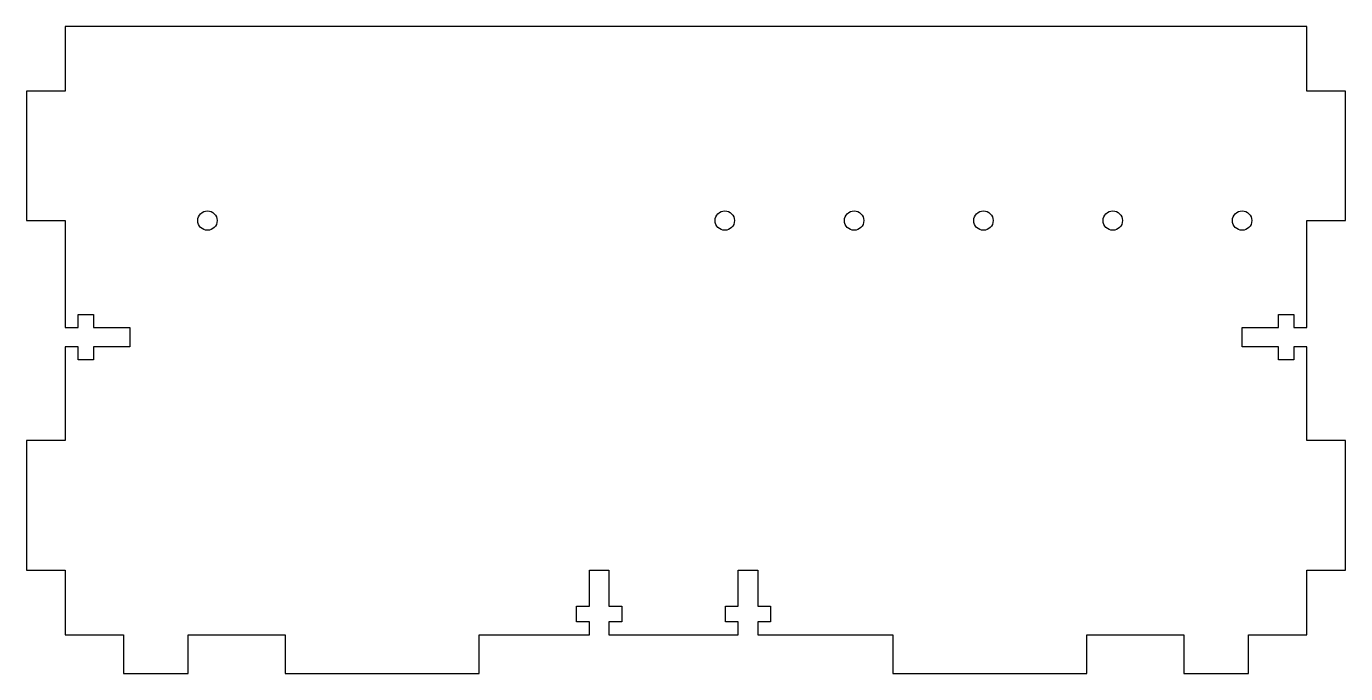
# Model space of a CAD drawing. Header units: millimetres. Extents: x -106 to 98, y -3 to 97.
import ezdxf

# ---------------------------------------------------------------- set-up
doc = ezdxf.new("R2010")
doc.units = ezdxf.units.MM

msp = doc.modelspace()

# ---------------------------------------------------------------- linework, layer by layer
msp.add_lwpolyline([(89.91, 50.76), (91.91, 50.76), (91.91, 67.26), (97.91, 67.26), (97.91, 87.26), (91.91, 87.26), (91.91, 97.26), (-100.09, 97.26), (-100.09, 87.26), (-106.09, 87.26), (-106.09, 67.26), (-100.09, 67.26), (-100.09, 50.76), (-98.09, 50.76), (-98.09, 52.76), (-95.69, 52.76), (-95.69, 50.76), (-90.09, 50.76), (-90.09, 47.76), (-95.69, 47.76), (-95.69, 45.76), (-98.09, 45.76), (-98.09, 47.76), (-100.09, 47.76), (-100.09, 33.26), (-106.09, 33.26), (-106.09, 13.26), (-100.09, 13.26), (-100.09, 3.26), (-91.09, 3.26), (-91.09, -2.74), (-81.09, -2.74), (-81.09, 3.26), (-66.09, 3.26), (-66.09, -2.74), (-36.09, -2.74), (-36.09, 3.26), (-19, 3.26), (-19, 5.26), (-21, 5.26), (-21, 7.66), (-19, 7.66), (-19, 13.26), (-16, 13.26), (-16, 7.66), (-14, 7.66), (-14, 5.26), (-16, 5.26), (-16, 3.26), (4, 3.26), (4, 5.26), (2, 5.26), (2, 7.66), (4, 7.66), (4, 13.26), (7, 13.26), (7, 7.66), (9, 7.66), (9, 5.26), (7, 5.26), (7, 3.26), (27.91, 3.26), (27.91, -2.74), (57.91, -2.74), (57.91, 3.26), (72.91, 3.26), (72.91, -2.74), (82.91, -2.74), (82.91, 3.26), (91.91, 3.26), (91.91, 13.26), (97.91, 13.26), (97.91, 33.26), (91.91, 33.26), (91.91, 47.76), (89.91, 47.76), (89.91, 45.76), (87.51, 45.76), (87.51, 47.76), (81.91, 47.76), (81.91, 50.76), (87.51, 50.76), (87.51, 52.76), (89.91, 52.76)], close=True)
for centre in [(-78.09, 67.26), (1.91, 67.26), (21.91, 67.26), (41.91, 67.26), (61.91, 67.26), (81.91, 67.26)]:
    msp.add_circle(centre, 1.5)

doc.saveas('drawing.dxf')
